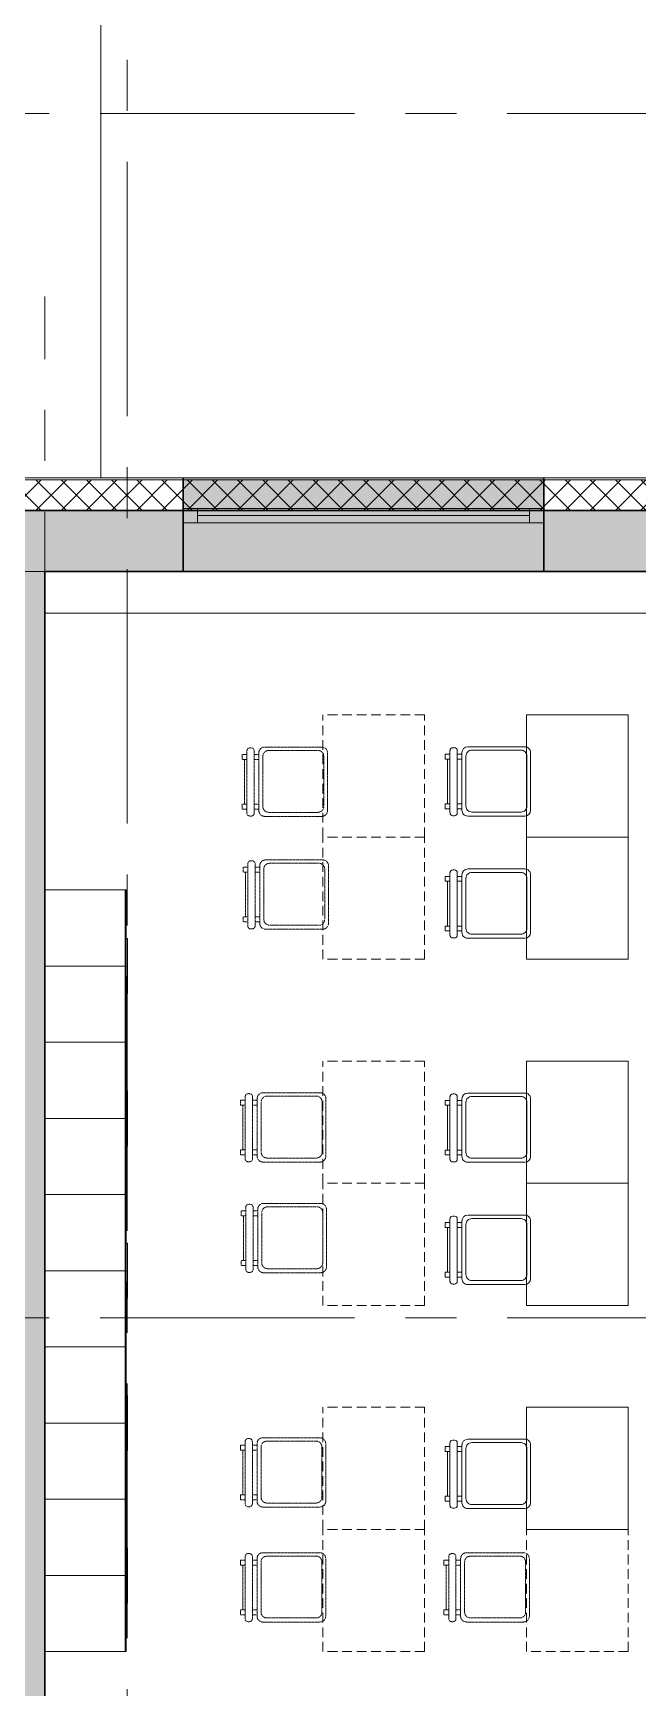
# Model space of a CAD drawing. Header units: millimetres. Extents: x -13407 to 95998, y -2719 to 109387.
# Drawn here: x 17107 to 20078, y 25556 to 33681 of the extents above; entities that cross this region are included whole.
import ezdxf

# ---------------------------------------------------------------- set-up
doc = ezdxf.new("R2010")
doc.units = ezdxf.units.MM
for name, pattern in [('CENTER', [2, 1.25, -0.25, 0.25, -0.25]), ('HIDDEN', [6, 4, -2]), ('HIDDEN2', [4.7625, 3.175, -1.5875])]:
    doc.linetypes.add(name, pattern=pattern)
for name, color, linetype, lineweight in [('АР_Навесной фасад', 5, 'Continuous', 5), ('АР_Окна БЛОК', 250, 'Continuous', 13), ('АР_Оси', 193, 'Continuous', 9), ('АР_Подоконники', 163, 'Continuous', 9), ('АР_Сущ Несущая стена', 202, 'Continuous', 30), ('АР_Утеплитель', 250, 'Continuous', 9), ('АР_Штриховка монолит', 250, 'Continuous', 9), ('ТХ_мебель передв', 250, 'Continuous', 13)]:
    doc.layers.add(name, color=color, linetype=linetype, lineweight=lineweight)

# ---------------------------------------------------------------- blocks, each defined once
blk = doc.blocks.new('*U227')
h = blk.add_hatch(color=253)
h.dxf.hatch_style = 1
h.paths.add_polyline_path([(-1770, -240), (0, -240), (0, 220), (-1770, 220)])
at = {"color": 253, "lineweight": 30}
for p, q in [((-1770, -240), (-1770, 220)), ((0, -240), (0, 220))]:
    blk.add_line(p, q, dxfattribs=at)
at = {"color": 253}
for p, q in [((0, 220), (-1770, 220)), ((-1770, 70), (0, 70)), ((-1770, 0), (0, 0)), ((-1700, 0), (-1700, 70)), ((-1700, 35), (-70, 35)), ((-70, 0), (-70, 70)), ((-1770, -240), (0, -240)), ((-1770, -240), (-1770, -240)), ((-1770, -240), (-1770, -240)), ((0, -240), (0, -240)), ((0, -240), (0, -240))]:
    blk.add_line(p, q, dxfattribs=at)
blk = doc.blocks.new('стул №3-5')
at = {"color": 253, "linetype": 'ByBlock', "extrusion": (-6.19742e-05, 0.000470712, 1)}
for p, q in [((-15372.7, 16664.9, 196.8), (-15348.5, 16664.9, 196.8)), ((-15372.7, 16664.9, 196.8), (-15372.7, 16641.7, 196.8)), ((-15348.5, 16641.7, 196.8), (-15348.5, 16664.9, 196.8)), ((-15128.7, 16664.9, 196.8), (-15104.4, 16664.9, 196.8)), ((-15128.7, 16664.9, 196.8), (-15128.7, 16641.7, 196.8)), ((-15104.4, 16641.7, 196.8), (-15104.4, 16664.9, 196.8)), ((-15407, 16627.7, 196.8), (-15407, 16619.9, 196.8)), ((-15086.8, 16641.7, 196.8), (-15393.1, 16641.7, 196.8)), ((-15393.1, 16605.9, 196.8), (-15086.8, 16605.9, 196.9)), ((-15372.7, 16605.9, 196.8), (-15372.7, 16583.2, 196.9)), ((-15348.5, 16653.3, 196.8), (-15128.7, 16653.3, 196.8)), ((-15348.5, 16583.2, 196.9), (-15348.5, 16605.9, 196.8)), ((-15128.7, 16605.9, 196.9), (-15128.7, 16583.2, 196.9)), ((-15104.4, 16583.2, 196.9), (-15104.4, 16605.9, 196.9)), ((-15072.8, 16619.9, 196.8), (-15072.8, 16627.7, 196.8))]:
    blk.add_line(p, q, dxfattribs=at)
at = {"color": 253, "ltscale": 100, "extrusion": (-6.19742e-05, 0.000470712, 1), "elevation": 205.6}
for points in [[(-15379.9, 16582.9), (-15097, 16582.9, -0.414169), (-15068.3, 16554.2), (-15068.3, 16274.2, -0.414258), (-15097, 16245.5), (-15379.9, 16245.5, -0.414169), (-15408.6, 16274.2), (-15408.6, 16554.2, -0.414258)], [(-15360.2, 16563.2), (-15113.6, 16563.2, -0.414214), (-15084.9, 16534.4), (-15084.9, 16292.6, -0.414214), (-15113.6, 16263.9), (-15360.2, 16263.9, -0.414214), (-15388.9, 16292.6), (-15388.9, 16534.4, -0.414214)]]:
    blk.add_lwpolyline(points, format="xyb", close=True, dxfattribs=at)
at = {"color": 253, "linetype": 'ByBlock', "extrusion": (-6.19742e-05, 0.000470712, 1)}
for centre, start, end in [((-15393, 16627.6, 205.6), 90, 180), ((-15393, 16619.8, 205.6), 180, 270), ((-15086.8, 16627.6, 205.6), 0, 90), ((-15086.8, 16619.8, 205.6), 270, 0)]:
    blk.add_arc(centre, 13.9, start, end, dxfattribs=at)
blk = doc.blocks.new('_стол№3-№5')
at = {"color": 253}
blk.add_lwpolyline([(-169868.3, 526261.4), (-169368.3, 526261.4), (-169368.3, 525661.4), (-169868.3, 525661.4)], close=True, dxfattribs=at)
blk = doc.blocks.new('_Стул резерв')
at = {"color": 253, "linetype": 'HIDDEN', "ltscale": 0.1, "extrusion": (6.19742e-05, -0.000470712, 1)}
for p, q in [((0, 81.6, 0), (0, 58.9, 0)), ((24.3, 58.9, 0), (24.3, 81.6, 0)), ((244, 81.6, 0), (244, 58.9, 0)), ((268.3, 58.9, 0), (268.3, 81.6, 0)), ((-31.6, 45, 0), (-31.6, 37.1, 0)), ((288.6, 58.9, 0), (-17.6, 58.9, 0)), ((-17.6, 23.2, 0), (288.6, 23.2, 0)), ((0, 23.2, 0), (0, 0)), ((24.3, 0, 0), (0, 0)), ((24.3, 0, 0), (24.3, 23.2, 0)), ((244, 11.6, 0), (24.3, 11.6, 0)), ((244, 23.2, 0), (244, 0, 0)), ((268.3, 0, 0), (244, 0, 0)), ((268.3, 0, 0), (268.3, 23.2, 0)), ((302.6, 37.1, 0), (302.6, 45, 0))]:
    blk.add_line(p, q, dxfattribs=at)
for points in [[(275.5, 81.9), (-7.4, 81.9, -0.414169), (-36.1, 110.6), (-36.1, 390.6, -0.414258), (-7.4, 419.3), (275.5, 419.3, -0.414169), (304.2, 390.6), (304.2, 110.6, -0.414258)], [(255.8, 101.6), (9.2, 101.6, -0.414214), (-19.5, 130.3), (-19.5, 372.2, -0.414214), (9.2, 400.9), (255.8, 400.9, -0.414214), (284.5, 372.2), (284.5, 130.3, -0.414214)]]:
    blk.add_lwpolyline(points, format="xyb", close=True, dxfattribs=at)
for centre, start, end in [((-17.6, 45), 90, 180), ((-17.6, 37.1), 180, 270), ((288.6, 45, 0), 0, 90), ((288.6, 37.1, 0), 270, 0)]:
    blk.add_arc(centre, 13.9, start, end, dxfattribs=at)
blk = doc.blocks.new('_стол.резерв')
at = {"color": 253, "linetype": 'HIDDEN2', "ltscale": 15}
for p, q in [((-20, 500), (-20, 0)), ((580, 500), (-20, 500)), ((580, 500), (580, 0)), ((580, 0), (-20, 0))]:
    blk.add_line(p, q, dxfattribs=at)
blk = doc.blocks.new('У005-3740')
at = {"layer": 'ТХ_мебель передв', "color": 253}
for p, q in [((-231583.2, 58866.8, -0.6), (-231188.1, 58866.8, -0.6)), ((-231583.2, 58492.8, -0.6), (-231188.1, 58492.8, -0.6)), ((-231583.2, 58118.8, -0.6), (-231188.1, 58118.8, -0.6)), ((-231583.2, 57744.8, -0.6), (-231188.1, 57744.8, -0.6)), ((-231583.2, 57370.8, -0.6), (-231188.1, 57370.8, -0.6)), ((-231583.2, 56996.8, -0.6), (-231188.1, 56996.8, -0.6)), ((-231583.2, 56622.8, -0.6), (-231188.1, 56622.8, -0.6)), ((-231583.2, 56248.8, -0.6), (-231188.1, 56248.8, -0.6)), ((-231583.2, 55874.8, -0.6), (-231188.1, 55874.8, -0.6))]:
    blk.add_line(p, q, dxfattribs=at)
at = {"layer": 'ТХ_мебель передв', "color": 253, "elevation": -0.6}
for points in [[(-231587.2, 55500.8), (-231587.2, 59240.8), (-231583.2, 59240.8), (-231583.2, 55500.8)], [(-231188.1, 55500.8), (-231188.1, 59240.8), (-231583.2, 59240.8), (-231583.2, 55500.8)], [(-231594.1, 59002.7), (-231594.1, 58866.8), (-231587.2, 58866.8), (-231587.2, 59002.7)], [(-231594.1, 58866.8), (-231594.1, 58730.9), (-231587.2, 58730.9), (-231587.2, 58866.8)], [(-231594.1, 58254.7), (-231594.1, 58118.8), (-231587.2, 58118.8), (-231587.2, 58254.7)], [(-231594.1, 58118.8), (-231594.1, 57982.9), (-231587.2, 57982.9), (-231587.2, 58118.8)], [(-231594.1, 57506.7), (-231594.1, 57370.8), (-231587.2, 57370.8), (-231587.2, 57506.7)], [(-231594.1, 57370.8), (-231594.1, 57234.9), (-231587.2, 57234.9), (-231587.2, 57370.8)], [(-231594.1, 56758.7), (-231594.1, 56622.8), (-231587.2, 56622.8), (-231587.2, 56758.7)], [(-231594.1, 56622.8), (-231594.1, 56486.9), (-231587.2, 56486.9), (-231587.2, 56622.8)], [(-231594.1, 56010.7), (-231594.1, 55874.8), (-231587.2, 55874.8), (-231587.2, 56010.7)], [(-231594.1, 55874.8), (-231594.1, 55738.9), (-231587.2, 55738.9), (-231587.2, 55874.8)]]:
    blk.add_lwpolyline(points, close=True, dxfattribs=at)

msp = doc.modelspace()

# ---------------------------------------------------------------- hatches: boundary and pattern name
at = {"layer": 'АР_Утеплитель', "ltscale": 100}
h = msp.add_hatch(dxfattribs=at)
h.set_pattern_fill('ANSI37', color=253, scale=700)
h.set_pattern_definition([(45, (-945096.63, 49045.73), (-61.871843, 61.871843), []), (135, (-945096.63, 49045.73), (-61.871843, -61.871843), [])])
h.paths.add_polyline_path([(14984.6, 47631), (14834.6, 47631), (14829.8, 47062.2), (17959.8, 47062.2), (17959.8, 44132.2), (21080, 44132.2), (21080, 36112.2), (17279.8, 36112.2), (17279.8, 35982.2), (11889.8, 35982.2), (11889.8, 27372.2), (16865, 27372.2), (16865, 31337.2), (51665, 31337.2), (51665, 27372.2), (62165, 27372.2), (62165, 9502.2), (68515, 9502.2), (68515, -207.8), (55415, -207.8), (55415, 6142.2), (47535, 6142.2), (47535, 11332.2), (38999.7, 11332.2), (38999.7, 10932.2), (39149.7, 10932.2), (39149.7, 11182.2), (47385, 11182.2), (47385, 5992.2), (55265, 5992.2), (55265, -357.8), (68665, -357.8), (68665, 9652.2), (62315, 9652.2), (62315, 27522.2), (51815, 27522.2), (51815, 31487.2), (16715, 31487.2), (16715, 27522.2), (12039.8, 27522.2), (12039.8, 35832.2), (17429.8, 35832.2), (17429.8, 35962.2), (21230, 35962.2), (21230, 44282.2), (18109.8, 44282.2), (18109.8, 47212.2), (14979.8, 47212.2)])
h.paths.add_polyline_path([(14829.8, 49271), (14979.8, 49271), (14979.8, 50412.5), (15129.8, 50412.5), (15129.8, 50562.5), (14829.8, 50562.5)])
at = {"layer": 'АР_Штриховка монолит', "ltscale": 100}
h = msp.add_hatch(dxfattribs=at)
h.set_pattern_fill('ANSI35', color=253, scale=700)
h.set_pattern_definition([(45, (-951587.81, 109892.1), (-123.743687, 123.743687), []), (45, (-951464.07, 109892.1), (-123.743687, 123.743687), [218.75, -43.75, 0, -43.75])])
h.paths.add_polyline_path([(51365, 31337.2), (16865, 31337.2), (16865, 27372.2), (16865, 27172.2), (16865, 19852.2), (16965, 19852.2), (16965, 18594.7), (17165, 18594.7), (17165, 19552.2), (20920, 19552.2), (20920, 18369.7), (21120, 18369.7), (21120, 19552.2), (28120, 19552.2), (28120, 19852.2), (17165, 19852.2), (17165, 31037.2), (51365, 31037.2)])

# ---------------------------------------------------------------- linework, layer by layer
at = {"layer": 'АР_Навесной фасад', "color": 253, "ltscale": 100}
for p, q in [((16705, 31497.2), (51825, 31497.2)), ((16715, 31487.2), (51815, 31487.2))]:
    msp.add_line(p, q, dxfattribs=at)
msp.add_lwpolyline([(17439.8, 31497.2), (17439.8, 35822.2)], dxfattribs=at)
at = {"layer": 'АР_Оси', "color": 253, "linetype": 'CENTER', "ltscale": 1000}
for p, q in [((17569.9, 79049.7), (17569.9, 23317.3)), ((-12563.8, 33287.2), (70614.6, 33287.2)), ((17165, -1919.1), (17165, 32388.4)), ((-12563.8, 31037.2), (70614.6, 31037.2)), ((-12563.8, 27372.2), (71033.4, 27372.2))]:
    msp.add_line(p, q, dxfattribs=at)
at = {"layer": 'АР_Подоконники', "color": 253, "ltscale": 100}
msp.add_line((17165, 30833.7), (25430, 30833.6), dxfattribs=at)
at = {"layer": 'АР_Сущ Несущая стена', "color": 253, "ltscale": 100}
for p, q in [((16865, 31337.2), (51665, 31337.2)), ((17165, 31037.2), (51365, 31037.2)), ((17165, 31037.2), (17165, 19852.2))]:
    msp.add_line(p, q, dxfattribs=at)

# ---------------------------------------------------------------- block references
at = {"layer": 'АР_Окна БЛОК', "color": 253}
msp.add_blockref('*U227', (19615, 31277.2), dxfattribs=at)
at = {"layer": 'ТХ_мебель передв', "color": 253}
for name, p, rotation in [('_стол.резерв', (18530.1, 30313.6), 270), ('_стол№3-№5', (-149838.3, 555995), 180), ('_Стул резерв', (18134.1, 30139.4, 196.8), 270), ('стул №3-5', (35796.4, 45245), 89.99999999999999), ('_стол.резерв', (18530.1, 29713.6), 270), ('_стол№3-№5', (-149838.3, 555395), 180), ('_Стул резерв', (18138.6, 29585.1, 196.8), 270), ('стул №3-5', (35796.4, 44645), 89.99999999999999), ('_стол.резерв', (18530.1, 28613.6), 270), ('_стол№3-№5', (-149838.3, 554295), 180), ('_Стул резерв', (18125.8, 28441.9, 196.8), 270), ('стул №3-5', (35796.4, 43545), 89.99999999999999), ('_стол.резерв', (18530.1, 28013.6), 270), ('_стол№3-№5', (-149838.3, 553695), 180), ('_Стул резерв', (18128.6, 27898.5, 196.8), 270), ('стул №3-5', (35796.4, 42945), 89.99999999999999), ('_стол.резерв', (18530.1, 26913.6), 270), ('_стол№3-№5', (-149838.3, 552595), 180), ('_Стул резерв', (18125.1, 26747.9, 196.8), 270), ('стул №3-5', (35796.4, 41845), 89.99999999999999), ('_стол.резерв', (18530.1, 26313.6), 270), ('_стол.резерв', (19530.1, 26313.6), 270), ('_Стул резерв', (18125.1, 26183.3, 196.8), 270), ('_Стул резерв', (19125.1, 26183.3, 196.8), 270)]:
    msp.add_blockref(name, p, dxfattribs=dict(at, rotation=rotation))
at = {"layer": 'ТХ_мебель передв', "color": 253, "xscale": -1}
msp.add_blockref('У005-3740', (-214023.1, -29767.1, 0.6), dxfattribs=at)

doc.saveas('drawing.dxf')
